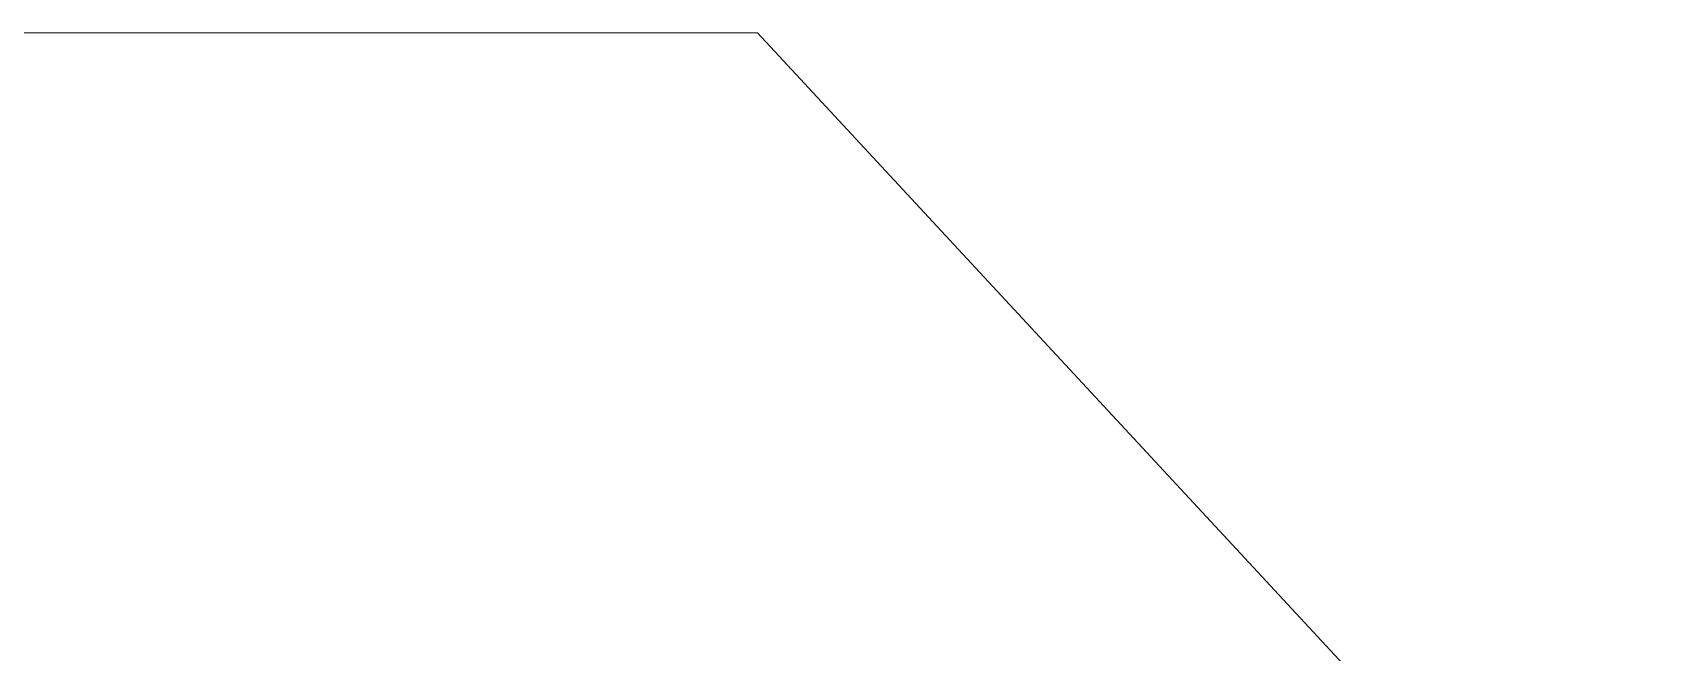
# Model space of a CAD drawing. Extents: x 0 to 841, y 0 to 594.
# Drawn here: x 107.83 to 114.56, y 522.5 to 525.05 of the extents above; entities that cross this region are included whole.
import ezdxf

# ---------------------------------------------------------------- set-up
doc = ezdxf.new("R2010")
doc.units = 0
doc.header["$MEASUREMENT"] = 0
doc.linetypes.add('K5LT_THIN', pattern=[0])
doc.layers.add('0 VIEW0', color=7, linetype='Continuous')

# ---------------------------------------------------------------- blocks, each defined once
blk = doc.blocks.new('*L')
at = {"layer": '0 VIEW0', "color": 7, "linetype": 'K5LT_THIN', "lineweight": 18}
blk.add_line((110.8036, 525.05), (200.3213, 428.5238), dxfattribs=at)

msp = doc.modelspace()

# ---------------------------------------------------------------- linework, layer by layer
at = {"layer": '0 VIEW0', "color": 7, "linetype": 'K5LT_THIN', "lineweight": 18}
msp.add_line((110.8036, 525.05), (54.8036, 525.05), dxfattribs=at)

# ---------------------------------------------------------------- block references
at = {"layer": '0 VIEW0'}
msp.add_blockref('*L', (0, 0), dxfattribs=at)
msp.add_blockref('*L', (0, 0), dxfattribs=at)
msp.add_blockref('*L', (0, 0), dxfattribs=at)
msp.add_blockref('*L', (0, 0), dxfattribs=at)
msp.add_blockref('*L', (0, 0), dxfattribs=at)
msp.add_blockref('*L', (0, 0), dxfattribs=at)

doc.saveas('drawing.dxf')
